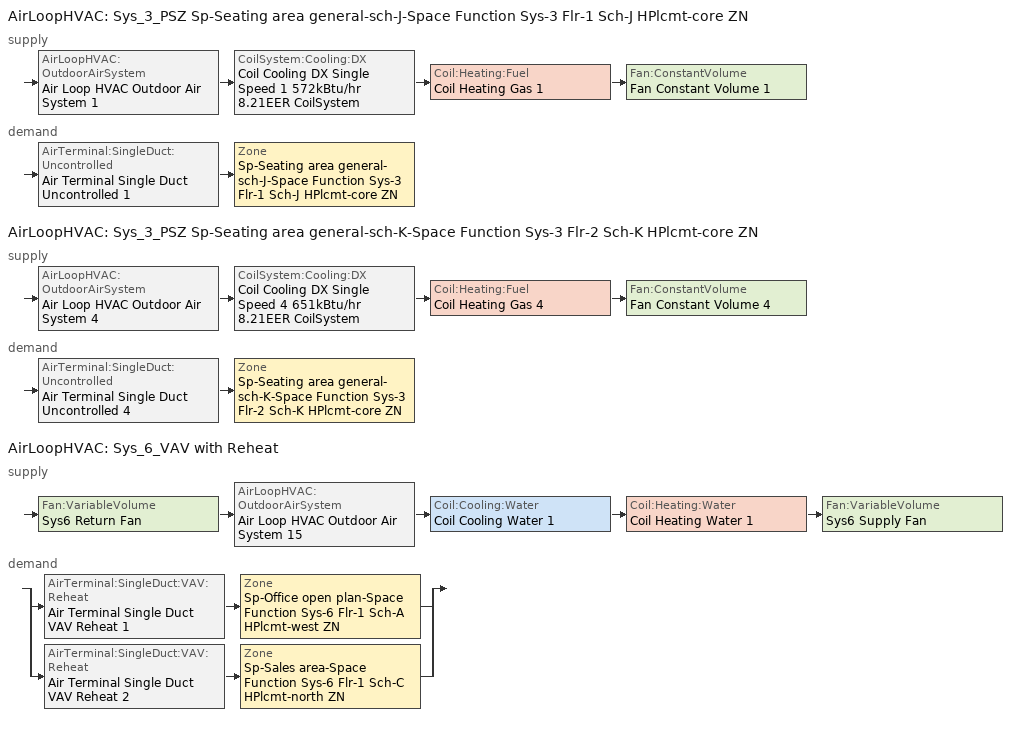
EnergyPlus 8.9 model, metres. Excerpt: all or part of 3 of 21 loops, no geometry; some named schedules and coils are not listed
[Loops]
AirLoopHVAC 'Sys_3_PSZ Sp-Seating area general-sch-J-Space Function Sys-3 Flr-1 Sch-J HPlcmt-core ZN'
 supply: AirLoopHVAC:OutdoorAirSystem 'Air Loop HVAC Outdoor Air System 1' > CoilSystem:Cooling:DX 'Coil Cooling DX Single Speed 1 572kBtu/hr 8.21EER CoilSystem' > Coil:Heating:Fuel 'Coil Heating Gas 1' > Fan:ConstantVolume 'Fan Constant Volume 1'
 demand: AirTerminal:SingleDuct:Uncontrolled 'Air Terminal Single Duct Uncontrolled 1' > Zone 'Sp-Seating area general-sch-J-Space Function Sys-3 Flr-1 Sch-J HPlcmt-core ZN'
AirLoopHVAC 'Sys_3_PSZ Sp-Seating area general-sch-K-Space Function Sys-3 Flr-2 Sch-K HPlcmt-core ZN'
 supply: AirLoopHVAC:OutdoorAirSystem 'Air Loop HVAC Outdoor Air System 4' > CoilSystem:Cooling:DX 'Coil Cooling DX Single Speed 4 651kBtu/hr 8.21EER CoilSystem' > Coil:Heating:Fuel 'Coil Heating Gas 4' > Fan:ConstantVolume 'Fan Constant Volume 4'
 demand: AirTerminal:SingleDuct:Uncontrolled 'Air Terminal Single Duct Uncontrolled 4' > Zone 'Sp-Seating area general-sch-K-Space Function Sys-3 Flr-2 Sch-K HPlcmt-core ZN'
AirLoopHVAC 'Sys_6_VAV with Reheat'
 supply: Fan:VariableVolume 'Sys6 Return Fan' > AirLoopHVAC:OutdoorAirSystem 'Air Loop HVAC Outdoor Air System 15' > Coil:Cooling:Water 'Coil Cooling Water 1' > Coil:Heating:Water 'Coil Heating Water 1' > Fan:VariableVolume 'Sys6 Supply Fan'
 demand: split
  | AirTerminal:SingleDuct:VAV:Reheat 'Air Terminal Single Duct VAV Reheat 1' > Zone 'Sp-Office open plan-Space Function Sys-6 Flr-1 Sch-A HPlcmt-west ZN'
  | AirTerminal:SingleDuct:VAV:Reheat 'Air Terminal Single Duct VAV Reheat 2' > Zone 'Sp-Sales area-Space Function Sys-6 Flr-1 Sch-C HPlcmt-north ZN'
[ZoneControl:Thermostat] Control Object Type 1=ThermostatSetpoint:DualSetpoint
Name | Zone or ZoneList | Control Type Schedule | Control Name 1
Sp-Office open plan-Space Function Sys-6 Flr-1 Sch-A HPlcmt-west ZN Thermostat | Sp-Office open plan-Space Function Sys-6 Flr-1 Sch-A HPlcmt-west ZN | Sp-Office open plan-Space Function Sys-6 Flr-1 Sch-A HPlcmt-west ZN Thermostat Schedule | Space Function Office open plan Thermostat 2
Sp-Sales area-Space Function Sys-6 Flr-1 Sch-C HPlcmt-north ZN Thermostat | Sp-Sales area-Space Function Sys-6 Flr-1 Sch-C HPlcmt-north ZN | Sp-Sales area-Space Function Sys-6 Flr-1 Sch-C HPlcmt-north ZN Thermostat Schedule | Space Function Sales area Thermostat 2
Sp-Seating area general-sch-J-Space Function Sys-3 Flr-1 Sch-J HPlcmt-core ZN Thermostat | Sp-Seating area general-sch-J-Space Function Sys-3 Flr-1 Sch-J HPlcmt-core ZN | Sp-Seating area general-sch-J-Space Function Sys-3 Flr-1 Sch-J HPlcmt-core ZN Thermostat Schedule | Space Function Seating area general-sch-J Thermostat 2
Sp-Seating area general-sch-K-Space Function Sys-3 Flr-2 Sch-K HPlcmt-core ZN Thermostat | Sp-Seating area general-sch-K-Space Function Sys-3 Flr-2 Sch-K HPlcmt-core ZN | Sp-Seating area general-sch-K-Space Function Sys-3 Flr-2 Sch-K HPlcmt-core ZN Thermostat Schedule | Space Function Seating area general-sch-K Thermostat 2
[ThermostatSetpoint:DualSetpoint]
Name | Heating Setpoint Temperature Schedule | Cooling Setpoint Temperature Schedule
Space Function Office open plan Thermostat 2 | NECB-A-Thermostat Setpoint-Heating | NECB-A-Thermostat Setpoint-Cooling
Space Function Sales area Thermostat 2 | NECB-C-Thermostat Setpoint-Heating | NECB-C-Thermostat Setpoint-Cooling
Space Function Seating area general-sch-J Thermostat 2 | NECB-J-Thermostat Setpoint-Heating | NECB-J-Thermostat Setpoint-Cooling
Space Function Seating area general-sch-K Thermostat 2 | NECB-K-Thermostat Setpoint-Heating | NECB-K-Thermostat Setpoint-Cooling
[AirTerminal:SingleDuct:VAV:Reheat] Availability Schedule=Always On Discrete; Maximum Air Flow Rate {m3/s}=Autosize; Zone Minimum Air Flow Input Method=Constant; Constant Minimum Air Flow Fraction=0.3; Fixed Minimum Air Flow Rate {m3/s}=3.75; Maximum Hot Water or Steam Flow Rate {m3/s}=Autosize; Minimum Hot Water or Steam Flow Rate {m3/s}=0; Convergence Tolerance=0.001; Damper Heating Action=Normal; Maximum Flow per Zone Floor Area During Reheat {m3/s-m2}=Autocalculate; Maximum Flow Fraction During Reheat=0.5; Maximum Reheat Air Temperature {C}=43
Name | Reheat Coil
Air Terminal Single Duct VAV Reheat 1 | Coil Heating Water 2
Air Terminal Single Duct VAV Reheat 2 | Coil Heating Water 3
[Coil:Heating:Water]
Coil Heating Water 1: Availability Schedule=Always On Discrete; U-Factor Times Area Value {W/K}=Autosize; Maximum Water Flow Rate {m3/s}=Autosize; Performance Input Method=UFactorTimesAreaAndDesignWaterFlowRate; Rated Capacity {W}=Autosize; Rated Inlet Water Temperature {C}=82.2; Rated Inlet Air Temperature {C}=16.6; Rated Outlet Water Temperature {C}=71.1; Rated Outlet Air Temperature {C}=32.2; Rated Ratio for Air and Water Convection=0.5
[Zone equipment]
Sp-Office open plan-Space Function Sys-6 Flr-1 Sch-A HPlcmt-west ZN: Air Terminal Single Duct VAV Reheat 1, Zone HVAC Baseboard Convective Water 15
Sp-Sales area-Space Function Sys-6 Flr-1 Sch-C HPlcmt-north ZN: Air Terminal Single Duct VAV Reheat 2, Zone HVAC Baseboard Convective Water 16
Sp-Seating area general-sch-J-Space Function Sys-3 Flr-1 Sch-J HPlcmt-core ZN: Air Terminal Single Duct Uncontrolled 1, Zone HVAC Baseboard Convective Water 1
Sp-Seating area general-sch-K-Space Function Sys-3 Flr-2 Sch-K HPlcmt-core ZN: Air Terminal Single Duct Uncontrolled 4, Zone HVAC Baseboard Convective Water 4
[Sizing:Zone] Zone Cooling Design Supply Air Temperature Input Method=SupplyAirTemperature; Zone Cooling Design Supply Air Temperature {C}=13; Zone Cooling Design Supply Air Temperature Difference {deltaC}=11.11; Zone Heating Design Supply Air Temperature Input Method=SupplyAirTemperature; Zone Heating Design Supply Air Temperature {C}=43; Zone Heating Design Supply Air Temperature Difference {deltaC}=11.11; Zone Cooling Design Supply Air Humidity Ratio {kgWater/kgDryAir}=0.0085; Zone Heating Design Supply Air Humidity Ratio {kgWater/kgDryAir}=0.008; Zone Heating Sizing Factor=1.3; Zone Cooling Sizing Factor=1.1; Cooling Design Air Flow Method=DesignDay; Cooling Design Air Flow Rate {m3/s}=0; Cooling Minimum Air Flow per Zone Floor Area {m3/s-m2}=0.000762; Cooling Minimum Air Flow {m3/s}=0; Cooling Minimum Air Flow Fraction=0; Heating Design Air Flow Method=DesignDay; Heating Design Air Flow Rate {m3/s}=0; Heating Maximum Air Flow per Zone Floor Area {m3/s-m2}=0.002032; Heating Maximum Air Flow {m3/s}=0.141576; Heating Maximum Air Flow Fraction=0.3; Account for Dedicated Outdoor Air System=No
Name | Design Specification Outdoor Air Object | Design Specification Zone Air Distribution Object
Sp-Office open plan-Space Function Sys-6 Flr-1 Sch-A HPlcmt-west ZN | Space Function Office open plan Ventilation | Sp-Office open plan-Space Function Sys-6 Flr-1 Sch-A HPlcmt-west ZN Design Spec Zone Air Dist
Sp-Sales area-Space Function Sys-6 Flr-1 Sch-C HPlcmt-north ZN | Space Function Sales area Ventilation | Sp-Sales area-Space Function Sys-6 Flr-1 Sch-C HPlcmt-north ZN Design Spec Zone Air Dist
Sp-Seating area general-sch-J-Space Function Sys-3 Flr-1 Sch-J HPlcmt-core ZN | Space Function Seating area general-sch-J Ventilation | Sp-Seating area general-sch-J-Space Function Sys-3 Flr-1 Sch-J HPlcmt-core ZN Design Spec Zone Air Dist
Sp-Seating area general-sch-K-Space Function Sys-3 Flr-2 Sch-K HPlcmt-core ZN | Space Function Seating area general-sch-K Ventilation | Sp-Seating area general-sch-K-Space Function Sys-3 Flr-2 Sch-K HPlcmt-core ZN Design Spec Zone Air Dist
[DesignSpecification:ZoneAirDistribution] Zone Air Distribution Effectiveness in Cooling Mode=1; Zone Air Distribution Effectiveness in Heating Mode=1
Sp-Office open plan-Space Function Sys-6 Flr-1 Sch-A HPlcmt-west ZN Design Spec Zone Air Dist; Sp-Sales area-Space Function Sys-6 Flr-1 Sch-C HPlcmt-north ZN Design Spec Zone Air Dist; Sp-Seating area general-sch-J-Space Function Sys-3 Flr-1 Sch-J HPlcmt-core ZN Design Spec Zone Air Dist; Sp-Seating area general-sch-K-Space Function Sys-3 Flr-2 Sch-K HPlcmt-core ZN Design Spec Zone Air Dist
[Controller:MechanicalVentilation] Demand Controlled Ventilation=No; System Outdoor Air Method=ZoneSum
Name | Availability Schedule | Zone Name 1 | Design Specification Outdoor Air Object Name 1 | Design Specification Zone Air Distribution Object Name 1 | Zone Name 2 | Design Specification Outdoor Air Object Name 2 | Design Specification Zone Air Distribution Object Name 2
Controller Mechanical Ventilation 15 | Sys_6_VAV with Reheat Occ Sch | Sp-Office open plan-Space Function Sys-6 Flr-1 Sch-A HPlcmt-west ZN | Space Function Office open plan Ventilation | Sp-Office open plan-Space Function Sys-6 Flr-1 Sch-A HPlcmt-west ZN Design Spec Zone Air Dist | Sp-Sales area-Space Function Sys-6 Flr-1 Sch-C HPlcmt-north ZN | Space Function Sales area Ventilation | Sp-Sales area-Space Function Sys-6 Flr-1 Sch-C HPlcmt-north ZN Design Spec Zone Air Dist
Controller Mechanical Ventilation 1 | Sys_3_PSZ Sp-Seating area general-sch-J-Space Function Sys-3 Flr-1 Sch-J HPlcmt-core ZN Occ Sch | Sp-Seating area general-sch-J-Space Function Sys-3 Flr-1 Sch-J HPlcmt-core ZN | Space Function Seating area general-sch-J Ventilation | Sp-Seating area general-sch-J-Space Function Sys-3 Flr-1 Sch-J HPlcmt-core ZN Design Spec Zone Air Dist
Controller Mechanical Ventilation 4 | Sys_3_PSZ Sp-Seating area general-sch-K-Space Function Sys-3 Flr-2 Sch-K HPlcmt-core ZN Occ Sch | Sp-Seating area general-sch-K-Space Function Sys-3 Flr-2 Sch-K HPlcmt-core ZN | Space Function Seating area general-sch-K Ventilation | Sp-Seating area general-sch-K-Space Function Sys-3 Flr-2 Sch-K HPlcmt-core ZN Design Spec Zone Air Dist
[DesignSpecification:OutdoorAir] Outdoor Air Method=Sum; Outdoor Air Flow per Person {m3/s-person}=0; Outdoor Air Flow per Zone {m3/s}=0; Outdoor Air Flow Air Changes per Hour {1/hr}=0
Name | Outdoor Air Flow per Zone Floor Area {m3/s-m2}
Space Function Office open plan Ventilation | 0.00042164
Space Function Sales area Ventilation | 0.0011684
Space Function Seating area general-sch-J Ventilation; Space Function Seating area general-sch-K Ventilation | 0.00404876
[AirTerminal:SingleDuct:Uncontrolled] Availability Schedule=Always On Discrete; Maximum Air Flow Rate {m3/s}=AutoSize
Air Terminal Single Duct Uncontrolled 1; Air Terminal Single Duct Uncontrolled 4
[AirLoopHVAC] Design Supply Air Flow Rate {m3/s}=AutoSize
Sys_3_PSZ Sp-Seating area general-sch-J-Space Function Sys-3 Flr-1 Sch-J HPlcmt-core ZN; Sys_3_PSZ Sp-Seating area general-sch-K-Space Function Sys-3 Flr-2 Sch-K HPlcmt-core ZN; Sys_6_VAV with Reheat
[Sizing:System] Type of Load to Size On=Sensible; Design Outdoor Air Flow Rate {m3/s}=Autosize; Preheat Design Temperature {C}=7; Preheat Design Humidity Ratio {kgWater/kgDryAir}=0.008; Precool Design Humidity Ratio {kgWater/kgDryAir}=0.008; Central Cooling Design Supply Air Temperature {C}=13; Type of Zone Sum to Use=NonCoincident; 100% Outdoor Air in Cooling=No; 100% Outdoor Air in Heating=No; Central Cooling Design Supply Air Humidity Ratio {kgWater/kgDryAir}=0.0085; Central Heating Design Supply Air Humidity Ratio {kgWater/kgDryAir}=0.008; Cooling Supply Air Flow Rate Method=DesignDay; Cooling Supply Air Flow Rate {m3/s}=0; Cooling Supply Air Flow Rate Per Floor Area {m3/s-m2}=0.00996765; Cooling Fraction of Autosized Cooling Supply Air Flow Rate=1; Cooling Supply Air Flow Rate Per Unit Cooling Capacity {m3/s-W}=3.94755e-05; Heating Supply Air Flow Rate Method=DesignDay; Heating Supply Air Flow Rate {m3/s}=0; Heating Supply Air Flow Rate Per Floor Area {m3/s-m2}=0.00996765; Heating Fraction of Autosized Heating Supply Air Flow Rate=1; Heating Fraction of Autosized Cooling Supply Air Flow Rate=1; Heating Supply Air Flow Rate Per Unit Heating Capacity {m3/s-W}=3.15882e-05; System Outdoor Air Method=ZoneSum; Zone Maximum Outdoor Air Fraction=1; Cooling Design Capacity Method=CoolingDesignCapacity; Cooling Design Capacity {W}=Autosize; Cooling Design Capacity Per Floor Area {W/m2}=234.7; Fraction of Autosized Cooling Design Capacity=1; Heating Design Capacity Method=HeatingDesignCapacity; Heating Design Capacity {W}=Autosize; Heating Design Capacity Per Floor Area {W/m2}=157; Fraction of Autosized Heating Design Capacity=1; Central Cooling Capacity Control Method=OnOff
Name | Central Heating Maximum System Air Flow Ratio | Precool Design Temperature {C} | Central Heating Design Supply Air Temperature {C}
Sys_3_PSZ Sp-Seating area general-sch-J-Space Function Sys-3 Flr-1 Sch-J HPlcmt-core ZN; Sys_3_PSZ Sp-Seating area general-sch-K-Space Function Sys-3 Flr-2 Sch-K HPlcmt-core ZN | 1 | 13 | 43
Sys_6_VAV with Reheat | 0.3 | 12.8 | 13.1
[Controller:OutdoorAir] Minimum Outdoor Air Flow Rate {m3/s}=Autosize; Maximum Outdoor Air Flow Rate {m3/s}=Autosize; Economizer Control Type=DifferentialEnthalpy; Economizer Control Action Type=ModulateFlow; Lockout Type=NoLockout; Minimum Limit Type=FixedMinimum; High Humidity Control=No; Control High Indoor Humidity Based on Outdoor Humidity Ratio=Yes; Heat Recovery Bypass Control Type=BypassWhenOAFlowGreaterThanMinimum
Name | Minimum Outdoor Air Schedule | Mechanical Ventilation Controller
Controller Outdoor Air 1 | Sys_3_PSZ Sp-Seating area general-sch-J-Space Function Sys-3 Flr-1 Sch-J HPlcmt-core ZN Occ Sch | Controller Mechanical Ventilation 1
Controller Outdoor Air 4 | Sys_3_PSZ Sp-Seating area general-sch-K-Space Function Sys-3 Flr-2 Sch-K HPlcmt-core ZN Occ Sch | Controller Mechanical Ventilation 4
Controller Outdoor Air 15 | Sys_6_VAV with Reheat Occ Sch | Controller Mechanical Ventilation 15
[HeatExchanger:AirToAir:SensibleAndLatent] Availability Schedule=Always On Discrete; Nominal Supply Air Flow Rate {m3/s}=Autosize; Sensible Effectiveness at 100% Heating Air Flow=0.5; Latent Effectiveness at 100% Heating Air Flow=0.5; Sensible Effectiveness at 75% Heating Air Flow=0.5; Latent Effectiveness at 75% Heating Air Flow=0.5; Sensible Effectiveness at 100% Cooling Air Flow=0.5; Latent Effectiveness at 100% Cooling Air Flow=0.5; Sensible Effectiveness at 75% Cooling Air Flow=0.5; Latent Effectiveness at 75% Cooling Air Flow=0.5; Supply Air Outlet Temperature Control=Yes; Heat Exchanger Type=Rotary; Frost Control Type=ExhaustOnly; Threshold Temperature {C}=-23.3; Initial Defrost Time Fraction=0.167; Rate of Defrost Time Fraction Increase {1/K}=1.44; Economizer Lockout=Yes
Name | Nominal Electric Power {W}
Sys_3_PSZ Sp-Seating area general-sch-J-Space Function Sys-3 Flr-1 Sch-J HPlcmt-core ZN ERV; Sys_3_PSZ Sp-Seating area general-sch-K-Space Function Sys-3 Flr-2 Sch-K HPlcmt-core ZN ERV | 7312.46
Sys_6_VAV with Reheat ERV | 2189.1
[SetpointManager:OutdoorAirPretreat] Control Variable=Temperature; Minimum Setpoint Temperature {C}=-99; Maximum Setpoint Temperature {C}=99; Minimum Setpoint Humidity Ratio {kgWater/kgDryAir}=1e-05; Maximum Setpoint Humidity Ratio {kgWater/kgDryAir}=1
Setpoint Manager Outdoor Air Pretreat 12; Setpoint Manager Outdoor Air Pretreat 13; Setpoint Manager Outdoor Air Pretreat 14
[SetpointManager:MixedAir] Control Variable=Temperature
Node 43 OS Default SPM; Node 42 OS Default SPM; Node 41 OS Default SPM; Node 81 OS Default SPM; Node 80 OS Default SPM; Node 79 OS Default SPM; Node 255 OS Default SPM; Node 254 OS Default SPM; Node 253 OS Default SPM; Node 252 OS Default SPM
[CoilSystem:Cooling:DX] Availability Schedule=Always On Discrete
Name | Cooling Coil
Coil Cooling DX Single Speed 1 572kBtu/hr 8.21EER CoilSystem | Coil Cooling DX Single Speed 1 572kBtu/hr 8.21EER
Coil Cooling DX Single Speed 4 651kBtu/hr 8.21EER CoilSystem | Coil Cooling DX Single Speed 4 651kBtu/hr 8.21EER
[Coil:Cooling:DX:SingleSpeed] Availability Schedule=Always On Discrete; Gross Rated Total Cooling Capacity {W}=Autosize; Gross Rated Sensible Heat Ratio=Autosize; Rated Air Flow Rate {m3/s}=Autosize; Rated Evaporator Fan Power Per Volume Flow Rate {W/(m3/s)}=773.3; Total Cooling Capacity Function of Temperature Curve=DXCOOL-NECB2011-REF-CAPFT; Total Cooling Capacity Function of Flow Fraction Curve=DXCOOL-NECB2011-REF-CAPFFLOW; Energy Input Ratio Function of Temperature Curve=DXCOOL-NECB2011-REF-COOLEIRFT; Energy Input Ratio Function of Flow Fraction Curve=DXCOOL-NECB2011-REF-COOLEIRFFLOW; Part Load Fraction Correlation Curve=DXCOOL-NECB2011-REF-COOLPLFFPLR; Condenser Type=AirCooled; Evaporative Condenser Effectiveness=0; Evaporative Condenser Air Flow Rate {m3/s}=Autosize; Evaporative Condenser Pump Rated Power Consumption {W}=Autosize; Crankcase Heater Capacity {W}=0; Maximum Outdoor Dry-Bulb Temperature for Crankcase Heater Operation {C}=0; Basin Heater Capacity {W/K}=0; Basin Heater Setpoint Temperature {C}=10
Name | Gross Rated Cooling COP {W/W}
Coil Cooling DX Single Speed 1 572kBtu/hr 8.21EER | 3.14297
Coil Cooling DX Single Speed 4 651kBtu/hr 8.21EER | 3.19383
[Coil:Heating:Fuel] Availability Schedule=Always On Discrete; Fuel Type=NaturalGas; Burner Efficiency=0.81; Nominal Capacity {W}=AutoSize; Parasitic Electric Load {W}=0; Part Load Fraction Correlation Curve=FURNACE-EFFPLR-NECB2011; Parasitic Fuel Load {W}=0
Coil Heating Gas 1; Coil Heating Gas 4
[Fan:ConstantVolume] Fan Total Efficiency=0.39975; Pressure Rise {Pa}=640; Maximum Flow Rate {m3/s}=AutoSize; Motor Efficiency=0.615; Motor In Airstream Fraction=1
Name | Availability Schedule
Fan Constant Volume 1 | Sys_3_PSZ Sp-Seating area general-sch-J-Space Function Sys-3 Flr-1 Sch-J HPlcmt-core ZN Occ Sch
Fan Constant Volume 4 | Sys_3_PSZ Sp-Seating area general-sch-K-Space Function Sys-3 Flr-2 Sch-K HPlcmt-core ZN Occ Sch
[SetpointManager:SingleZone:Reheat] Control Variable=Temperature; Minimum Supply Air Temperature {C}=13; Maximum Supply Air Temperature {C}=43
Name | Control Zone
Setpoint Manager Single Zone Reheat 1 | Sp-Seating area general-sch-J-Space Function Sys-3 Flr-1 Sch-J HPlcmt-core ZN
Setpoint Manager Single Zone Reheat 4 | Sp-Seating area general-sch-K-Space Function Sys-3 Flr-2 Sch-K HPlcmt-core ZN
[Controller:WaterCoil] Control Variable=Temperature; Actuator Variable=Flow; Maximum Actuated Flow {m3/s}=Autosize; Minimum Actuated Flow {m3/s}=0
Name | Action | Controller Convergence Tolerance {deltaC}
Controller Water Coil 2 | Reverse | Autosize
Controller Water Coil 1 | Normal | 0.0001
[Fan:VariableVolume] Availability Schedule=Sys_6_VAV with Reheat Occ Sch; Maximum Flow Rate {m3/s}=AutoSize; Fan Power Minimum Flow Rate Input Method=Fraction; Fan Power Minimum Flow Fraction=0.68; Fan Power Minimum Air Flow Rate {m3/s}=0; Motor In Airstream Fraction=1; Fan Power Coefficient 1=-2.4176; Fan Power Coefficient 2=9.5874; Fan Power Coefficient 3=-11.559; Fan Power Coefficient 4=5.4009; Fan Power Coefficient 5=0
Name | Fan Total Efficiency | Pressure Rise {Pa} | Motor Efficiency
Sys6 Return Fan | 0.299975 | 250 | 0.4615
Sys6 Supply Fan | 0.549965 | 1000 | 0.8461
[Coil:Cooling:Water]
Coil Cooling Water 1: Availability Schedule=Always On Discrete; Design Water Flow Rate {m3/s}=Autosize; Design Air Flow Rate {m3/s}=Autosize; Design Inlet Water Temperature {C}=Autosize; Design Inlet Air Temperature {C}=Autosize; Design Outlet Air Temperature {C}=Autosize; Design Inlet Air Humidity Ratio {kgWater/kgDryAir}=Autosize; Design Outlet Air Humidity Ratio {kgWater/kgDryAir}=Autosize; Type of Analysis=SimpleAnalysis; Heat Exchanger Configuration=CrossFlow
[SetpointManager:Scheduled]
Setpoint Manager Scheduled 3: Control Variable=Temperature; Schedule=Supply Air Temp
[Schedule:Compact]
Sp-Office open plan-Space Function Sys-6 Flr-1 Sch-A HPlcmt-west ZN Thermostat Schedule; Sp-Sales area-Space Function Sys-6 Flr-1 Sch-C HPlcmt-north ZN Thermostat Schedule; Sp-Seating area general-sch-J-Space Function Sys-3 Flr-1 Sch-J HPlcmt-core ZN Thermostat Schedule; Sp-Seating area general-sch-K-Space Function Sys-3 Flr-2 Sch-K HPlcmt-core ZN Thermostat Schedule: Through: 12/31, For: AllDays, Until: 24:00, 4
[Schedule:Week:Daily]
Sys_6_VAV with Reheat Occ Sch Week Rule - Jan1-Dec31: Sys_6_VAV with Reheat Occ Sch Sunday, Sys_6_VAV with Reheat Occ Sch Monday, Sys_6_VAV with Reheat Occ Sch Tuesday, Sys_6_VAV with Reheat Occ Sch Wednesday, Sys_6_VAV with Reheat Occ Sch Thursday, Sys_6_VAV with Reheat Occ Sch Friday, Sys_6_VAV with Reheat Occ Sch Saturday, Sys_6_VAV with Reheat Occ Sch Default, Sys_6_VAV with Reheat Occ Sch Summer Design Day, Sys_6_VAV with Reheat Occ Sch Winter Design Day, Sys_6_VAV with Reheat Occ Sch Default, Sys_6_VAV with Reheat Occ Sch Default
[Schedule:Year]
NECB-J-Thermostat Setpoint-Heating: NECB-J-Thermostat Setpoint-Heating Week Rule - Jan1-Dec31, 1, 1, 12, 31
NECB-J-Thermostat Setpoint-Cooling: NECB-J-Thermostat Setpoint-Cooling Week Rule - Jan1-Dec31, 1, 1, 12, 31
NECB-K-Thermostat Setpoint-Heating: NECB-K-Thermostat Setpoint-Heating Week Rule - Jan1-Dec31, 1, 1, 12, 31
NECB-K-Thermostat Setpoint-Cooling: NECB-K-Thermostat Setpoint-Cooling Week Rule - Jan1-Dec31, 1, 1, 12, 31
NECB-A-Thermostat Setpoint-Heating: NECB-A-Thermostat Setpoint-Heating Week Rule - Jan1-Dec31, 1, 1, 12, 31
NECB-A-Thermostat Setpoint-Cooling: NECB-A-Thermostat Setpoint-Cooling Week Rule - Jan1-Dec31, 1, 1, 12, 31
Sys_6_VAV with Reheat Occ Sch: Sys_6_VAV with Reheat Occ Sch Week Rule - Jan1-Dec31, 1, 1, 12, 31
NECB-C-Thermostat Setpoint-Heating: NECB-C-Thermostat Setpoint-Heating Week Rule - Jan1-Dec31, 1, 1, 12, 31
NECB-C-Thermostat Setpoint-Cooling: NECB-C-Thermostat Setpoint-Cooling Week Rule - Jan1-Dec31, 1, 1, 12, 31
Sys_3_PSZ Sp-Seating area general-sch-J-Space Function Sys-3 Flr-1 Sch-J HPlcmt-core ZN Occ Sch: Sys_3_PSZ Sp-Seating area general-sch-J-Space Function Sys-3 Flr-1 Sch-J HPlcmt-core ZN Occ Sch Week Rule - Jan1-Dec31, 1, 1, 12, 31
Sys_3_PSZ Sp-Seating area general-sch-K-Space Function Sys-3 Flr-2 Sch-K HPlcmt-core ZN Occ Sch: Sys_3_PSZ Sp-Seating area general-sch-K-Space Function Sys-3 Flr-2 Sch-K HPlcmt-core ZN Occ Sch Week Rule - Jan1-Dec31, 1, 1, 12, 31
Supply Air Temp: Supply Air Temp Week Rule - Jan1-Dec31, 1, 1, 12, 31
[Schedule:Constant]
Always On Discrete: Hourly Value=1
[Curve:Biquadratic] Minimum Value of x {BasedOnField A2}=13; Maximum Value of x {BasedOnField A2}=24; Minimum Value of y {BasedOnField A3}=24; Maximum Value of y {BasedOnField A3}=46
Name | Coefficient1 Constant | Coefficient2 x | Coefficient3 x**2 | Coefficient4 y | Coefficient5 y**2 | Coefficient6 x*y
DXCOOL-NECB2011-REF-CAPFT | 0.867905 | 0.0142459 | 0.00055436 | -0.0075575 | 3.3e-05 | -0.0001918
DXCOOL-NECB2011-REF-COOLEIRFT | 0.116936 | 0.0284933 | -0.0004112 | 0.0214108 | 0.00016103 | -0.0006791
[Curve:Quadratic] Coefficient1 Constant=1; Coefficient2 x=0; Coefficient3 x**2=0; Minimum Value of x {BasedOnField A2}=0; Maximum Value of x {BasedOnField A2}=1
DXCOOL-NECB2011-REF-CAPFFLOW; DXCOOL-NECB2011-REF-COOLEIRFFLOW
[Curve:Cubic] Maximum Value of x {BasedOnField A2}=1
Name | Coefficient1 Constant | Coefficient2 x | Coefficient3 x**2 | Coefficient4 x**3 | Minimum Value of x {BasedOnField A2}
DXCOOL-NECB2011-REF-COOLPLFFPLR | 0.0277 | 4.9151 | -8.184 | 4.2702 | 0.7
FURNACE-EFFPLR-NECB2011 | 0.7277 | 1.0667 | -1.5174 | 0.7282 | 0
